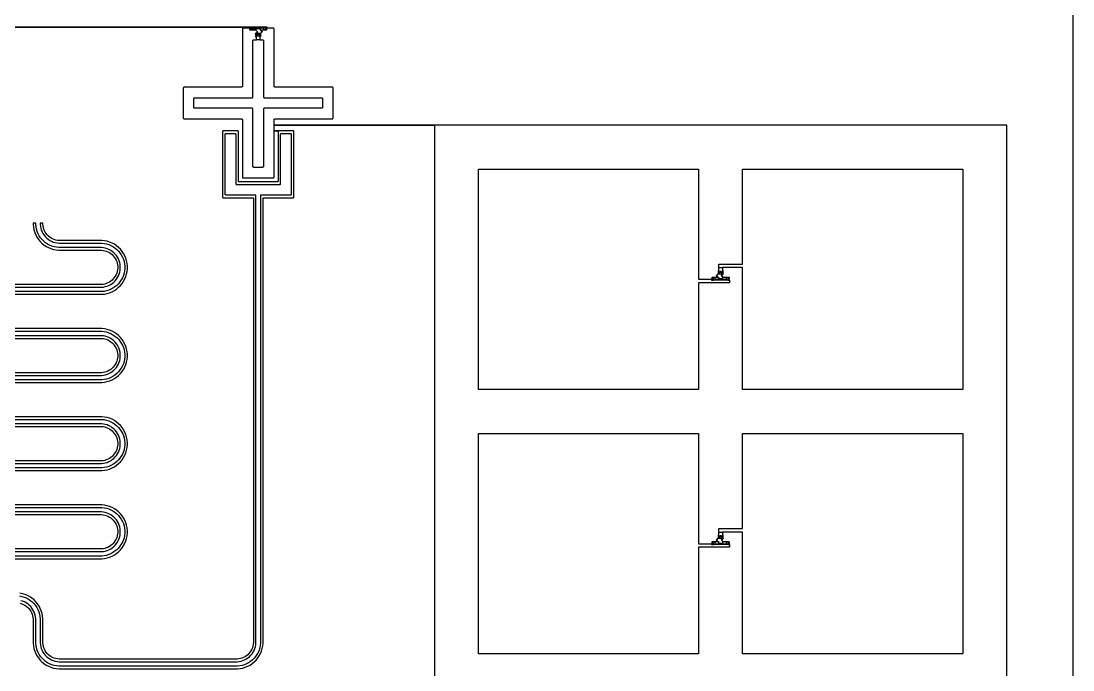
# Model space of a CAD drawing. Extents: x 200 to 9800, y 200 to 9800.
# Drawn here: x 7411 to 9800, y 5014 to 6486 of the extents above; entities that cross this region are included whole.
import ezdxf

# ---------------------------------------------------------------- set-up
doc = ezdxf.new("R2010")
doc.units = 0
doc.layers.add('L136D1', color=1, linetype='CONTINUOUS')
doc.layers.add('L1D0', color=2, linetype='CONTINUOUS')

msp = doc.modelspace()

# ---------------------------------------------------------------- linework, layer by layer
at = {"layer": 'L136D1'}
for points in [[(7945.5, 6443.5), (7945.5, 6449.8), (7944.975, 6449.8), (7944.927, 6449.805), (7944.878, 6449.814), (7944.831, 6449.829), (7944.786, 6449.847), (7944.743, 6449.871), (7944.702, 6449.898), (7944.664, 6449.929), (7944.629, 6449.964), (7944.598, 6450.002), (7944.571, 6450.043), (7944.547, 6450.086), (7944.529, 6450.131), (7944.514, 6450.178), (7944.505, 6450.227), (7944.5, 6450.275), (7944.5, 6457.5), (7943.5, 6457.5), (7943.5, 6458.5), (7944.485, 6458.5), (7947.736, 6461.75), (7944.346, 6465.139), (7944.336, 6465.129), (7944.298, 6465.098), (7944.257, 6465.071), (7944.214, 6465.047), (7944.169, 6465.029), (7944.122, 6465.014), (7944.073, 6465.005), (7944.025, 6465), (7930.975, 6465), (7930.927, 6465.005), (7930.878, 6465.014), (7930.831, 6465.029), (7930.786, 6465.047), (7930.743, 6465.071), (7930.702, 6465.098), (7930.664, 6465.129), (7930.629, 6465.164), (7930.598, 6465.202), (7930.571, 6465.243), (7930.547, 6465.286), (7930.529, 6465.331), (7930.514, 6465.378), (7930.505, 6465.427), (7930.5, 6465.475), (7930.5, 6468.5), (7944.975, 6468.5), (7944.927, 6468.495), (7944.878, 6468.486), (7944.831, 6468.471), (7944.786, 6468.453), (7944.743, 6468.429), (7944.702, 6468.402), (7944.664, 6468.371), (7944.629, 6468.336), (7944.598, 6468.298), (7944.571, 6468.257), (7944.547, 6468.214), (7944.529, 6468.169), (7944.514, 6468.122), (7944.505, 6468.073), (7944.5, 6468.025), (7944.5, 6465.475), (7944.495, 6465.427), (7944.486, 6465.378), (7944.471, 6465.331), (7944.453, 6465.286), (7944.429, 6465.243), (7944.402, 6465.202), (7944.371, 6465.164), (7944.361, 6465.154), (7947.75, 6461.764), (7948.457, 6462.471), (7948.471, 6462.457), (7947.764, 6461.75), (7948.471, 6461.043), (7948.457, 6461.029), (7947.75, 6461.736), (7944.515, 6458.5), (7955.485, 6458.5), (7958.736, 6461.75), (7955.485, 6465), (7954.975, 6465), (7954.927, 6465.005), (7954.878, 6465.014), (7954.831, 6465.029), (7954.786, 6465.047), (7954.743, 6465.071), (7954.702, 6465.098), (7954.664, 6465.129), (7954.629, 6465.164), (7954.598, 6465.202), (7954.571, 6465.243), (7954.547, 6465.286), (7954.529, 6465.331), (7954.514, 6465.378), (7954.505, 6465.427), (7954.5, 6465.475), (7954.5, 6468.025), (7954.495, 6468.073), (7954.486, 6468.122), (7954.471, 6468.169), (7954.453, 6468.214), (7954.429, 6468.257), (7954.402, 6468.298), (7954.371, 6468.336), (7954.336, 6468.371), (7954.298, 6468.402), (7954.257, 6468.429), (7954.214, 6468.453), (7954.169, 6468.471), (7954.122, 6468.486), (7954.073, 6468.495), (7954.025, 6468.5), (7930.5, 6468.5), (7930.5, 6470.025), (7930.505, 6470.073), (7930.514, 6470.122), (7930.529, 6470.169), (7930.547, 6470.214), (7930.571, 6470.257), (7930.598, 6470.298), (7930.629, 6470.336), (7930.664, 6470.371), (7930.702, 6470.402), (7930.743, 6470.429), (7930.786, 6470.453), (7930.831, 6470.471), (7930.878, 6470.486), (7930.927, 6470.495), (7930.975, 6470.5), (7933.5, 6470.5), (7933.5, 6472), (7965.5, 6472), (7965.5, 6470.5), (7968.025, 6470.5), (7968.073, 6470.495), (7968.122, 6470.486), (7968.169, 6470.471), (7968.214, 6470.453), (7968.257, 6470.429), (7968.298, 6470.402), (7968.336, 6470.371), (7968.371, 6470.336), (7968.402, 6470.298), (7968.429, 6470.257), (7968.453, 6470.214), (7968.471, 6470.169), (7968.486, 6470.122), (7968.495, 6470.073), (7968.5, 6470.025), (7968.5, 6465.475), (7968.495, 6465.427), (7968.486, 6465.378), (7968.471, 6465.331), (7968.453, 6465.286), (7968.429, 6465.243), (7968.402, 6465.202), (7968.371, 6465.164), (7968.336, 6465.129), (7968.298, 6465.098), (7968.257, 6465.071), (7968.214, 6465.047), (7968.169, 6465.029), (7968.122, 6465.014), (7968.073, 6465.005), (7968.025, 6465), (7955.515, 6465), (7958.75, 6461.764), (7959.457, 6462.471), (7959.471, 6462.457), (7958.764, 6461.75), (7959.471, 6461.043), (7959.457, 6461.029), (7958.75, 6461.736), (7955.5, 6458.485), (7955.5, 6457.5), (7954.5, 6457.5), (7954.5, 6450.275), (7954.495, 6450.227), (7954.486, 6450.178), (7954.471, 6450.131), (7954.453, 6450.086), (7954.429, 6450.043), (7954.402, 6450.002), (7954.371, 6449.964), (7954.336, 6449.929), (7954.298, 6449.898), (7954.257, 6449.871), (7954.214, 6449.847), (7954.169, 6449.829), (7954.122, 6449.814), (7954.073, 6449.805), (7954.025, 6449.8), (7953.5, 6449.8), (7953.5, 6443.5)], [(8983.5, 5898), (8983.5, 5899.5), (8980.975, 5899.5), (8980.927, 5899.505), (8980.878, 5899.514), (8980.831, 5899.529), (8980.786, 5899.547), (8980.743, 5899.571), (8980.702, 5899.598), (8980.664, 5899.629), (8980.629, 5899.664), (8980.598, 5899.702), (8980.571, 5899.743), (8980.547, 5899.786), (8980.529, 5899.831), (8980.514, 5899.878), (8980.505, 5899.927), (8980.5, 5899.975), (8980.5, 5904.525), (8980.505, 5904.573), (8980.514, 5904.622), (8980.529, 5904.669), (8980.547, 5904.714), (8980.571, 5904.757), (8980.598, 5904.798), (8980.629, 5904.836), (8980.664, 5904.871), (8980.702, 5904.902), (8980.743, 5904.929), (8980.786, 5904.953), (8980.831, 5904.971), (8980.878, 5904.986), (8980.927, 5904.995), (8980.975, 5905), (8993.485, 5905), (8990.25, 5908.236), (8989.543, 5907.529), (8989.529, 5907.543), (8990.236, 5908.25), (8989.529, 5908.957), (8989.543, 5908.971), (8990.25, 5908.264), (8993.485, 5911.5), (8993.515, 5911.5), (8990.264, 5908.25), (8993.515, 5905), (8994.025, 5905), (8994.073, 5904.995), (8994.122, 5904.986), (8994.169, 5904.971), (8994.214, 5904.953), (8994.257, 5904.929), (8994.298, 5904.902), (8994.336, 5904.871), (8994.371, 5904.836), (8994.402, 5904.798), (8994.429, 5904.757), (8994.453, 5904.714), (8994.471, 5904.669), (8994.486, 5904.622), (8994.495, 5904.573), (8994.5, 5904.525), (8994.5, 5901.975), (8994.505, 5901.927), (8994.514, 5901.878), (8994.529, 5901.831), (8994.547, 5901.786), (8994.571, 5901.743), (8994.598, 5901.702), (8994.629, 5901.664), (8994.664, 5901.629), (8994.702, 5901.598), (8994.743, 5901.571), (8994.786, 5901.547), (8994.831, 5901.529), (8994.878, 5901.514), (8994.927, 5901.505), (8994.975, 5901.5), (9004.025, 5901.5), (9004.073, 5901.505), (9004.122, 5901.514), (9004.169, 5901.529), (9004.214, 5901.547), (9004.257, 5901.571), (9004.298, 5901.598), (9004.336, 5901.629), (9004.371, 5901.664), (9004.402, 5901.702), (9004.429, 5901.743), (9004.453, 5901.786), (9004.471, 5901.831), (9004.486, 5901.878), (9004.495, 5901.927), (9004.5, 5901.975), (9004.5, 5904.525), (9004.505, 5904.573), (9004.514, 5904.622), (9004.529, 5904.669), (9004.547, 5904.714), (9004.571, 5904.757), (9004.598, 5904.798), (9004.629, 5904.836), (9004.639, 5904.846), (9001.25, 5908.236), (9000.543, 5907.529), (9000.529, 5907.543), (9001.236, 5908.25), (9000.529, 5908.957), (9000.543, 5908.971), (9001.25, 5908.264), (9004.485, 5911.5), (8993.485, 5911.5), (8993.5, 5911.515), (8993.5, 5912.5), (8994.5, 5912.5), (8994.5, 5919.725), (8994.505, 5919.773), (8994.514, 5919.822), (8994.529, 5919.869), (8994.547, 5919.914), (8994.571, 5919.957), (8994.598, 5919.998), (8994.629, 5920.036), (8994.664, 5920.071), (8994.702, 5920.102), (8994.743, 5920.129), (8994.786, 5920.153), (8994.831, 5920.171), (8994.878, 5920.186), (8994.927, 5920.195), (8994.975, 5920.2), (8995.5, 5920.2), (8995.5, 5926.5), (9003.5, 5926.5), (9003.5, 5920.2), (9004.025, 5920.2), (9004.073, 5920.195), (9004.122, 5920.186), (9004.169, 5920.171), (9004.214, 5920.153), (9004.257, 5920.129), (9004.298, 5920.102), (9004.336, 5920.071), (9004.371, 5920.036), (9004.402, 5919.998), (9004.429, 5919.957), (9004.453, 5919.914), (9004.471, 5919.869), (9004.486, 5919.822), (9004.495, 5919.773), (9004.5, 5919.725), (9004.5, 5912.5), (9005.5, 5912.5), (9005.5, 5911.5), (9004.515, 5911.5), (9001.264, 5908.25), (9004.654, 5904.861), (9004.664, 5904.871), (9004.702, 5904.902), (9004.743, 5904.929), (9004.786, 5904.953), (9004.831, 5904.971), (9004.878, 5904.986), (9004.927, 5904.995), (9004.975, 5905), (9018.025, 5905), (9018.073, 5904.995), (9018.122, 5904.986), (9018.169, 5904.971), (9018.214, 5904.953), (9018.257, 5904.929), (9018.298, 5904.902), (9018.336, 5904.871), (9018.371, 5904.836), (9018.402, 5904.798), (9018.429, 5904.757), (9018.453, 5904.714), (9018.471, 5904.669), (9018.486, 5904.622), (9018.495, 5904.573), (9018.5, 5904.525), (9018.5, 5899.975), (9018.495, 5899.927), (9018.486, 5899.878), (9018.471, 5899.831), (9018.453, 5899.786), (9018.429, 5899.743), (9018.402, 5899.702), (9018.371, 5899.664), (9018.336, 5899.629), (9018.298, 5899.598), (9018.257, 5899.571), (9018.214, 5899.547), (9018.169, 5899.529), (9018.122, 5899.514), (9018.073, 5899.505), (9018.025, 5899.5), (9015.5, 5899.5), (9015.5, 5898)], [(8983.5, 5298), (8983.5, 5299.5), (8980.975, 5299.5), (8980.927, 5299.505), (8980.878, 5299.514), (8980.831, 5299.529), (8980.786, 5299.547), (8980.743, 5299.571), (8980.702, 5299.598), (8980.664, 5299.629), (8980.629, 5299.664), (8980.598, 5299.702), (8980.571, 5299.743), (8980.547, 5299.786), (8980.529, 5299.831), (8980.514, 5299.878), (8980.505, 5299.927), (8980.5, 5299.975), (8980.5, 5304.525), (8980.505, 5304.573), (8980.514, 5304.622), (8980.529, 5304.669), (8980.547, 5304.714), (8980.571, 5304.757), (8980.598, 5304.798), (8980.629, 5304.836), (8980.664, 5304.871), (8980.702, 5304.902), (8980.743, 5304.929), (8980.786, 5304.953), (8980.831, 5304.971), (8980.878, 5304.986), (8980.927, 5304.995), (8980.975, 5305), (8993.485, 5305), (8990.25, 5308.236), (8989.543, 5307.529), (8989.529, 5307.543), (8990.236, 5308.25), (8989.529, 5308.957), (8989.543, 5308.971), (8990.25, 5308.264), (8993.485, 5311.5), (8993.515, 5311.5), (8990.264, 5308.25), (8993.515, 5305), (8994.025, 5305), (8994.073, 5304.995), (8994.122, 5304.986), (8994.169, 5304.971), (8994.214, 5304.953), (8994.257, 5304.929), (8994.298, 5304.902), (8994.336, 5304.871), (8994.371, 5304.836), (8994.402, 5304.798), (8994.429, 5304.757), (8994.453, 5304.714), (8994.471, 5304.669), (8994.486, 5304.622), (8994.495, 5304.573), (8994.5, 5304.525), (8994.5, 5301.975), (8994.505, 5301.927), (8994.514, 5301.878), (8994.529, 5301.831), (8994.547, 5301.786), (8994.571, 5301.743), (8994.598, 5301.702), (8994.629, 5301.664), (8994.664, 5301.629), (8994.702, 5301.598), (8994.743, 5301.571), (8994.786, 5301.547), (8994.831, 5301.529), (8994.878, 5301.514), (8994.927, 5301.505), (8994.975, 5301.5), (9004.025, 5301.5), (9004.073, 5301.505), (9004.122, 5301.514), (9004.169, 5301.529), (9004.214, 5301.547), (9004.257, 5301.571), (9004.298, 5301.598), (9004.336, 5301.629), (9004.371, 5301.664), (9004.402, 5301.702), (9004.429, 5301.743), (9004.453, 5301.786), (9004.471, 5301.831), (9004.486, 5301.878), (9004.495, 5301.927), (9004.5, 5301.975), (9004.5, 5304.525), (9004.505, 5304.573), (9004.514, 5304.622), (9004.529, 5304.669), (9004.547, 5304.714), (9004.571, 5304.757), (9004.598, 5304.798), (9004.629, 5304.836), (9004.639, 5304.846), (9001.25, 5308.236), (9000.543, 5307.529), (9000.529, 5307.543), (9001.236, 5308.25), (9000.529, 5308.957), (9000.543, 5308.971), (9001.25, 5308.264), (9004.485, 5311.5), (8993.485, 5311.5), (8993.5, 5311.515), (8993.5, 5312.5), (8994.5, 5312.5), (8994.5, 5319.725), (8994.505, 5319.773), (8994.514, 5319.822), (8994.529, 5319.869), (8994.547, 5319.914), (8994.571, 5319.957), (8994.598, 5319.998), (8994.629, 5320.036), (8994.664, 5320.071), (8994.702, 5320.102), (8994.743, 5320.129), (8994.786, 5320.153), (8994.831, 5320.171), (8994.878, 5320.186), (8994.927, 5320.195), (8994.975, 5320.2), (8995.5, 5320.2), (8995.5, 5326.5), (9003.5, 5326.5), (9003.5, 5320.2), (9004.025, 5320.2), (9004.073, 5320.195), (9004.122, 5320.186), (9004.169, 5320.171), (9004.214, 5320.153), (9004.257, 5320.129), (9004.298, 5320.102), (9004.336, 5320.071), (9004.371, 5320.036), (9004.402, 5319.998), (9004.429, 5319.957), (9004.453, 5319.914), (9004.471, 5319.869), (9004.486, 5319.822), (9004.495, 5319.773), (9004.5, 5319.725), (9004.5, 5312.5), (9005.5, 5312.5), (9005.5, 5311.5), (9004.515, 5311.5), (9001.264, 5308.25), (9004.654, 5304.861), (9004.664, 5304.871), (9004.702, 5304.902), (9004.743, 5304.929), (9004.786, 5304.953), (9004.831, 5304.971), (9004.878, 5304.986), (9004.927, 5304.995), (9004.975, 5305), (9018.025, 5305), (9018.073, 5304.995), (9018.122, 5304.986), (9018.169, 5304.971), (9018.214, 5304.953), (9018.257, 5304.929), (9018.298, 5304.902), (9018.336, 5304.871), (9018.371, 5304.836), (9018.402, 5304.798), (9018.429, 5304.757), (9018.453, 5304.714), (9018.471, 5304.669), (9018.486, 5304.622), (9018.495, 5304.573), (9018.5, 5304.525), (9018.5, 5299.975), (9018.495, 5299.927), (9018.486, 5299.878), (9018.471, 5299.831), (9018.453, 5299.786), (9018.429, 5299.743), (9018.402, 5299.702), (9018.371, 5299.664), (9018.336, 5299.629), (9018.298, 5299.598), (9018.257, 5299.571), (9018.214, 5299.547), (9018.169, 5299.529), (9018.122, 5299.514), (9018.073, 5299.505), (9018.025, 5299.5), (9015.5, 5299.5), (9015.5, 5298)]]:
    msp.add_lwpolyline(points, close=True, dxfattribs=at)
at = {"layer": 'L1D0'}
for points in [[(9799.5, 6790), (9799.5, 3210)], [(9649.5, 3750), (9649.5, 6250), (7985.5, 6250), (7985.5, 6262.098), (7985.519, 6262.294), (7985.558, 6262.487), (7985.615, 6262.675), (7985.69, 6262.856), (7985.782, 6263.029), (7985.892, 6263.193), (7986.016, 6263.345), (7986.155, 6263.484), (7986.307, 6263.608), (7986.471, 6263.718), (7986.644, 6263.81), (7986.825, 6263.885), (7987.013, 6263.942), (7987.206, 6263.981), (7987.402, 6264), (8117.598, 6264), (8117.794, 6264.019), (8117.987, 6264.058), (8118.175, 6264.115), (8118.356, 6264.19), (8118.529, 6264.282), (8118.693, 6264.392), (8118.845, 6264.516), (8118.984, 6264.655), (8119.108, 6264.807), (8119.218, 6264.971), (8119.31, 6265.144), (8119.385, 6265.325), (8119.442, 6265.513), (8119.481, 6265.706), (8119.5, 6265.902), (8119.5, 6334.098), (8119.481, 6334.294), (8119.442, 6334.487), (8119.385, 6334.675), (8119.31, 6334.856), (8119.218, 6335.029), (8119.108, 6335.193), (8118.984, 6335.345), (8118.845, 6335.484), (8118.693, 6335.608), (8118.529, 6335.718), (8118.356, 6335.81), (8118.175, 6335.885), (8117.987, 6335.942), (8117.794, 6335.981), (8117.598, 6336), (7987.402, 6336), (7987.206, 6336.019), (7987.013, 6336.058), (7986.825, 6336.115), (7986.644, 6336.19), (7986.471, 6336.282), (7986.307, 6336.392), (7986.155, 6336.516), (7986.016, 6336.655), (7985.892, 6336.807), (7985.782, 6336.971), (7985.69, 6337.144), (7985.615, 6337.325), (7985.558, 6337.513), (7985.519, 6337.706), (7985.5, 6337.902), (7985.5, 6468.098), (7985.481, 6468.294), (7985.442, 6468.487), (7985.385, 6468.675), (7985.31, 6468.856), (7985.218, 6469.029), (7985.108, 6469.193), (7984.984, 6469.345), (7984.845, 6469.484), (7984.693, 6469.608), (7984.529, 6469.718), (7984.356, 6469.81), (7984.175, 6469.885), (7983.987, 6469.942), (7983.794, 6469.981), (7983.598, 6470), (7970, 6470), (7970, 6472), (2010.5, 6472)], [(5970, 6472), (7965.5, 6472), (7965.5, 6469), (7967.5, 6469), (7967.5, 6466), (7962.5, 6466), (7962.5, 6470), (7936.5, 6470), (7936.5, 6466), (7931.5, 6466), (7931.5, 6469), (7933.5, 6469), (7933.5, 6472), (7929, 6472), (7929, 6470), (7915.402, 6470), (7915.206, 6469.981), (7915.013, 6469.942), (7914.825, 6469.885), (7914.644, 6469.81), (7914.471, 6469.718), (7914.307, 6469.608), (7914.155, 6469.484), (7914.016, 6469.345), (7913.892, 6469.193), (7913.782, 6469.029), (7913.69, 6468.856), (7913.615, 6468.675), (7913.558, 6468.487), (7913.519, 6468.294), (7913.5, 6468.098), (7913.5, 6337.902), (7913.481, 6337.706), (7913.442, 6337.513), (7913.385, 6337.325), (7913.31, 6337.144), (7913.218, 6336.971), (7913.108, 6336.807), (7912.984, 6336.655), (7912.845, 6336.516), (7912.693, 6336.392), (7912.529, 6336.282), (7912.356, 6336.19), (7912.175, 6336.115), (7911.987, 6336.058), (7911.794, 6336.019), (7911.598, 6336), (7781.402, 6336), (7781.206, 6335.981), (7781.013, 6335.942), (7780.825, 6335.885), (7780.644, 6335.81), (7780.471, 6335.718), (7780.307, 6335.608), (7780.155, 6335.484), (7780.016, 6335.345), (7779.892, 6335.193), (7779.782, 6335.029), (7779.69, 6334.856), (7779.615, 6334.675), (7779.558, 6334.487), (7779.519, 6334.294), (7779.5, 6334.098), (7779.5, 6265.902), (7779.519, 6265.706), (7779.558, 6265.513), (7779.615, 6265.325), (7779.69, 6265.144), (7779.782, 6264.971), (7779.892, 6264.807), (7780.016, 6264.655), (7780.155, 6264.516), (7780.307, 6264.392), (7780.471, 6264.282), (7780.644, 6264.19), (7780.825, 6264.115), (7781.013, 6264.058), (7781.206, 6264.019), (7781.402, 6264), (7911.598, 6264), (7911.794, 6263.981), (7911.987, 6263.942), (7912.175, 6263.885), (7912.356, 6263.81), (7912.529, 6263.718), (7912.693, 6263.608), (7912.845, 6263.484), (7912.984, 6263.345), (7913.108, 6263.193), (7913.218, 6263.029), (7913.31, 6262.856), (7913.385, 6262.675), (7913.442, 6262.487), (7913.481, 6262.294), (7913.5, 6262.098), (7913.5, 6131.902), (7913.519, 6131.706), (7913.558, 6131.513), (7913.615, 6131.325), (7913.69, 6131.144), (7913.782, 6130.971), (7913.892, 6130.807), (7914.016, 6130.655), (7914.155, 6130.516), (7914.307, 6130.392), (7914.471, 6130.282), (7914.644, 6130.19), (7914.825, 6130.115), (7915.013, 6130.058), (7915.206, 6130.019), (7915.402, 6130), (7983.598, 6130), (7983.794, 6130.019), (7983.987, 6130.058), (7984.175, 6130.115), (7984.356, 6130.19), (7984.529, 6130.282), (7984.693, 6130.392), (7984.845, 6130.516), (7984.984, 6130.655), (7985.108, 6130.807), (7985.218, 6130.971), (7985.31, 6131.144), (7985.385, 6131.325), (7985.442, 6131.513), (7985.481, 6131.706), (7985.5, 6131.902), (7985.5, 6237), (7996.402, 6237), (7996.206, 6236.981), (7996.013, 6236.942), (7995.825, 6236.885), (7995.644, 6236.81), (7995.471, 6236.718), (7995.307, 6236.608), (7995.155, 6236.484), (7995.016, 6236.345), (7994.892, 6236.193), (7994.782, 6236.029), (7994.69, 6235.856), (7994.615, 6235.675), (7994.558, 6235.487), (7994.519, 6235.294), (7994.5, 6235.098), (7994.5, 6122.902), (7994.481, 6122.706), (7994.442, 6122.513), (7994.385, 6122.325), (7994.31, 6122.144), (7994.218, 6121.971), (7994.108, 6121.807), (7993.984, 6121.655), (7993.845, 6121.516), (7993.693, 6121.392), (7993.529, 6121.282), (7993.356, 6121.19), (7993.175, 6121.115), (7992.987, 6121.058), (7992.794, 6121.019), (7992.598, 6121), (7906.402, 6121), (7906.206, 6121.019), (7906.013, 6121.058), (7905.825, 6121.115), (7905.644, 6121.19), (7905.471, 6121.282), (7905.307, 6121.392), (7905.155, 6121.516), (7905.016, 6121.655), (7904.892, 6121.807), (7904.782, 6121.971), (7904.69, 6122.144), (7904.615, 6122.325), (7904.558, 6122.513), (7904.519, 6122.706), (7904.5, 6122.902), (7904.5, 6235.098), (7904.481, 6235.294), (7904.442, 6235.487), (7904.385, 6235.675), (7904.31, 6235.856), (7904.218, 6236.029), (7904.108, 6236.193), (7903.984, 6236.345), (7903.845, 6236.484), (7903.693, 6236.608), (7903.529, 6236.718), (7903.356, 6236.81), (7903.175, 6236.885), (7902.987, 6236.942), (7902.794, 6236.981), (7902.598, 6237), (7870.402, 6237), (7870.206, 6236.981), (7870.013, 6236.942), (7869.825, 6236.885), (7869.644, 6236.81), (7869.471, 6236.718), (7869.307, 6236.608), (7869.155, 6236.484), (7869.016, 6236.345), (7868.892, 6236.193), (7868.782, 6236.029), (7868.69, 6235.856), (7868.615, 6235.675), (7868.558, 6235.487), (7868.519, 6235.294), (7868.5, 6235.098), (7868.5, 6086.902), (7868.519, 6086.706), (7868.558, 6086.513), (7868.615, 6086.325), (7868.69, 6086.144), (7868.782, 6085.971), (7868.892, 6085.807), (7869.016, 6085.655), (7869.155, 6085.516), (7869.307, 6085.392), (7869.471, 6085.282), (7869.644, 6085.19), (7869.825, 6085.115), (7870.013, 6085.058), (7870.206, 6085.019), (7870.402, 6085), (7938.5, 6085), (7938.5, 5075.084), (7938.124, 5071.271), (7937.377, 5067.512), (7936.265, 5063.845), (7934.798, 5060.305), (7932.992, 5056.926), (7930.863, 5053.74), (7928.432, 5050.778), (7925.722, 5048.068), (7922.76, 5045.637), (7919.574, 5043.508), (7916.195, 5041.702), (7912.655, 5040.235), (7908.988, 5039.123), (7905.229, 5038.376), (7901.416, 5038), (7497.584, 5038), (7493.771, 5038.376), (7490.012, 5039.123), (7486.345, 5040.235), (7482.805, 5041.702), (7479.426, 5043.508), (7476.24, 5045.637), (7473.278, 5048.068), (7470.568, 5050.778), (7468.137, 5053.74), (7466.008, 5056.926), (7464.202, 5060.305), (7462.735, 5063.845), (7461.623, 5067.512), (7460.876, 5071.271), (7460.5, 5075.084), (7460.5, 5129.997), (7459.913, 5135.961), (7458.743, 5141.84), (7457.003, 5147.575), (7454.71, 5153.112), (7451.885, 5158.398), (7448.555, 5163.381), (7444.753, 5168.015), (7440.515, 5172.253), (7435.881, 5176.055), (7430.898, 5179.385), (7425.612, 5182.21), (7420.075, 5184.503), (7414.34, 5186.243), (7408.461, 5187.413)], [(7408.988, 5164.877), (7412.655, 5163.765), (7416.195, 5162.298), (7419.574, 5160.492), (7422.76, 5158.363), (7425.722, 5155.932), (7428.432, 5153.222), (7430.863, 5150.26), (7432.992, 5147.074), (7434.798, 5143.695), (7436.265, 5140.155), (7437.377, 5136.488), (7438.124, 5132.729), (7438.5, 5128.916), (7438.5, 5074.003), (7439.087, 5068.039), (7440.257, 5062.16), (7441.997, 5056.425), (7444.29, 5050.888), (7447.115, 5045.602), (7450.445, 5040.619), (7454.247, 5035.985), (7458.485, 5031.747), (7463.119, 5027.945), (7468.102, 5024.615), (7473.388, 5021.79), (7478.925, 5019.497), (7484.66, 5017.757), (7490.539, 5016.587), (7496.503, 5016), (7902.497, 5016), (7908.461, 5016.587), (7914.34, 5017.757), (7920.075, 5019.497), (7925.612, 5021.79), (7930.898, 5024.615), (7935.881, 5027.945), (7940.515, 5031.747), (7944.753, 5035.985), (7948.555, 5040.619), (7951.885, 5045.602), (7954.71, 5050.888), (7957.003, 5056.425), (7958.743, 5062.16), (7959.913, 5068.039), (7960.5, 5074.003), (7960.5, 6085), (8028.598, 6085), (8028.794, 6085.019), (8028.987, 6085.058), (8029.175, 6085.115), (8029.356, 6085.19), (8029.529, 6085.282), (8029.693, 6085.392), (8029.845, 6085.516), (8029.984, 6085.655), (8030.108, 6085.807), (8030.218, 6085.971), (8030.31, 6086.144), (8030.385, 6086.325), (8030.442, 6086.513), (8030.481, 6086.706), (8030.5, 6086.902), (8030.5, 6235.098), (8030.481, 6235.294), (8030.442, 6235.487), (8030.385, 6235.675), (8030.31, 6235.856), (8030.218, 6236.029), (8030.108, 6236.193), (8029.984, 6236.345), (8029.845, 6236.484), (8029.693, 6236.608), (8029.529, 6236.718), (8029.356, 6236.81), (8029.175, 6236.885), (8028.987, 6236.942), (8028.794, 6236.981), (8028.598, 6237), (7985.5, 6237), (7985.5, 6250), (8349.5, 6250), (8349.5, 3750)], [(7407.58, 5181.47), (7412.88, 5180.416), (7418.051, 5178.847), (7423.044, 5176.779), (7427.81, 5174.232), (7432.303, 5171.23), (7436.48, 5167.801), (7440.301, 5163.98), (7443.73, 5159.803), (7446.732, 5155.31), (7449.279, 5150.544), (7451.347, 5145.551), (7452.916, 5140.38), (7453.97, 5135.08), (7454.5, 5129.702), (7454.5, 5074.789), (7454.933, 5070.389), (7455.796, 5066.053), (7457.079, 5061.822), (7458.771, 5057.737), (7460.856, 5053.837), (7463.312, 5050.161), (7466.117, 5046.743), (7469.243, 5043.617), (7472.661, 5040.812), (7476.337, 5038.356), (7480.237, 5036.271), (7484.322, 5034.579), (7488.553, 5033.296), (7492.889, 5032.433), (7497.289, 5032), (7901.711, 5032), (7906.111, 5032.433), (7910.447, 5033.296), (7914.678, 5034.579), (7918.763, 5036.271), (7922.663, 5038.356), (7926.339, 5040.812), (7929.757, 5043.617), (7932.883, 5046.743), (7935.688, 5050.161), (7938.144, 5053.837), (7940.229, 5057.737), (7941.921, 5061.822), (7943.204, 5066.053), (7944.067, 5070.389), (7944.5, 5074.789), (7944.5, 6091), (7876.402, 6091), (7876.206, 6091.019), (7876.013, 6091.058), (7875.825, 6091.115), (7875.644, 6091.19), (7875.471, 6091.282), (7875.307, 6091.392), (7875.155, 6091.516), (7875.016, 6091.655), (7874.892, 6091.807), (7874.782, 6091.971), (7874.69, 6092.144), (7874.615, 6092.325), (7874.558, 6092.513), (7874.519, 6092.706), (7874.5, 6092.902), (7874.5, 6229.098), (7874.519, 6229.294), (7874.558, 6229.487), (7874.615, 6229.675), (7874.69, 6229.856), (7874.782, 6230.029), (7874.892, 6230.193), (7875.016, 6230.345), (7875.155, 6230.484), (7875.307, 6230.608), (7875.471, 6230.718), (7875.644, 6230.81), (7875.825, 6230.885), (7876.013, 6230.942), (7876.206, 6230.981), (7876.402, 6231), (7896.598, 6231), (7896.794, 6230.981), (7896.987, 6230.942), (7897.175, 6230.885), (7897.356, 6230.81), (7897.529, 6230.718), (7897.693, 6230.608), (7897.845, 6230.484), (7897.984, 6230.345), (7898.108, 6230.193), (7898.218, 6230.029), (7898.31, 6229.856), (7898.385, 6229.675), (7898.442, 6229.487), (7898.481, 6229.294), (7898.5, 6229.098), (7898.5, 6116.902), (7898.519, 6116.706), (7898.558, 6116.513), (7898.615, 6116.325), (7898.69, 6116.144), (7898.782, 6115.971), (7898.892, 6115.807), (7899.016, 6115.655), (7899.155, 6115.516), (7899.307, 6115.392), (7899.471, 6115.282), (7899.644, 6115.19), (7899.825, 6115.115), (7900.013, 6115.058), (7900.206, 6115.019), (7900.402, 6115), (7998.598, 6115), (7998.794, 6115.019), (7998.987, 6115.058), (7999.175, 6115.115), (7999.356, 6115.19), (7999.529, 6115.282), (7999.693, 6115.392), (7999.845, 6115.516), (7999.984, 6115.655), (8000.108, 6115.807), (8000.218, 6115.971), (8000.31, 6116.144), (8000.385, 6116.325), (8000.442, 6116.513), (8000.481, 6116.706), (8000.5, 6116.902), (8000.5, 6229.098), (8000.519, 6229.294), (8000.558, 6229.487), (8000.615, 6229.675), (8000.69, 6229.856), (8000.782, 6230.029), (8000.892, 6230.193), (8001.016, 6230.345), (8001.155, 6230.484), (8001.307, 6230.608), (8001.471, 6230.718), (8001.644, 6230.81), (8001.825, 6230.885), (8002.013, 6230.942), (8002.206, 6230.981), (8002.402, 6231), (8022.598, 6231), (8022.794, 6230.981), (8022.987, 6230.942), (8023.175, 6230.885), (8023.356, 6230.81), (8023.529, 6230.718), (8023.693, 6230.608), (8023.845, 6230.484), (8023.984, 6230.345), (8024.108, 6230.193), (8024.218, 6230.029), (8024.31, 6229.856), (8024.385, 6229.675), (8024.442, 6229.487), (8024.481, 6229.294), (8024.5, 6229.098), (8024.5, 6092.902), (8024.481, 6092.706), (8024.442, 6092.513), (8024.385, 6092.325), (8024.31, 6092.144), (8024.218, 6091.971), (8024.108, 6091.807), (8023.984, 6091.655), (8023.845, 6091.516), (8023.693, 6091.392), (8023.529, 6091.282), (8023.356, 6091.19), (8023.175, 6091.115), (8022.987, 6091.058), (8022.794, 6091.019), (8022.598, 6091), (7954.5, 6091), (7954.5, 5074.298), (7953.97, 5068.92), (7952.916, 5063.62), (7951.347, 5058.449), (7949.279, 5053.456), (7946.732, 5048.69), (7943.73, 5044.197), (7940.301, 5040.02), (7936.48, 5036.199), (7932.303, 5032.77), (7927.81, 5029.768), (7923.044, 5027.221), (7918.051, 5025.153), (7912.88, 5023.584), (7907.58, 5022.53), (7902.202, 5022), (7496.798, 5022), (7491.42, 5022.53), (7486.12, 5023.584), (7480.949, 5025.153), (7475.956, 5027.221), (7471.19, 5029.768), (7466.697, 5032.77), (7462.52, 5036.199), (7458.699, 5040.02), (7455.27, 5044.197), (7452.268, 5048.69), (7449.721, 5053.456), (7447.653, 5058.449), (7446.084, 5063.62), (7445.03, 5068.92), (7444.5, 5074.298), (7444.5, 5129.211), (7444.067, 5133.611), (7443.204, 5137.947), (7441.921, 5142.178), (7440.229, 5146.263), (7438.144, 5150.163), (7435.688, 5153.839), (7432.883, 5157.257), (7429.757, 5160.383), (7426.339, 5163.188), (7422.663, 5165.644), (7418.763, 5167.729), (7414.678, 5169.421), (7410.447, 5170.704)], [(7304.856, 5882), (7593.653, 5882), (7598.053, 5882.433), (7602.389, 5883.296), (7606.62, 5884.579), (7610.705, 5886.271), (7614.605, 5888.356), (7618.281, 5890.812), (7621.699, 5893.617), (7624.825, 5896.743), (7627.63, 5900.161), (7630.086, 5903.837), (7632.171, 5907.737), (7633.863, 5911.822), (7635.146, 5916.053), (7636.009, 5920.389), (7636.442, 5924.789), (7636.442, 5929.211), (7636.009, 5933.611), (7635.146, 5937.947), (7633.863, 5942.178), (7632.171, 5946.263), (7630.086, 5950.163), (7627.63, 5953.839), (7624.825, 5957.257), (7621.699, 5960.383), (7618.281, 5963.188), (7614.605, 5965.644), (7610.705, 5967.729), (7606.62, 5969.421), (7602.389, 5970.704), (7598.053, 5971.567), (7593.653, 5972), (7496.798, 5972), (7491.42, 5972.53), (7486.12, 5973.584), (7480.949, 5975.153), (7475.956, 5977.221), (7471.19, 5979.768), (7466.697, 5982.77), (7462.52, 5986.199), (7458.699, 5990.02), (7455.27, 5994.197), (7452.268, 5998.69), (7449.721, 6003.456), (7447.653, 6008.449), (7446.084, 6013.62), (7445.03, 6018.92), (7444.5, 6024.298), (7444.5, 6027), (7438.5, 6027), (7438.5, 6024.003), (7439.087, 6018.039), (7440.257, 6012.16), (7441.997, 6006.425), (7444.29, 6000.888), (7447.115, 5995.602), (7450.445, 5990.619), (7454.247, 5985.985), (7458.485, 5981.747), (7463.119, 5977.945), (7468.102, 5974.615), (7473.388, 5971.79), (7478.925, 5969.497), (7484.66, 5967.757), (7490.539, 5966.587), (7496.503, 5966), (7593.358, 5966), (7597.171, 5965.624), (7600.93, 5964.877), (7604.597, 5963.765), (7608.137, 5962.298), (7611.516, 5960.492), (7614.702, 5958.363), (7617.664, 5955.932), (7620.374, 5953.222), (7622.805, 5950.26), (7624.934, 5947.074), (7626.74, 5943.695), (7628.207, 5940.155), (7629.319, 5936.488), (7630.066, 5932.729), (7630.442, 5928.916), (7630.442, 5925.084), (7630.066, 5921.271), (7629.319, 5917.512), (7628.207, 5913.845), (7626.74, 5910.305), (7624.934, 5906.926), (7622.805, 5903.74), (7620.374, 5900.778), (7617.664, 5898.068), (7614.702, 5895.637), (7611.516, 5893.508), (7608.137, 5891.702), (7604.597, 5890.235), (7600.93, 5889.123), (7597.171, 5888.376), (7593.358, 5888), (7304.561, 5888)], [(7305.642, 5866), (7594.439, 5866), (7600.403, 5866.587), (7606.282, 5867.757), (7612.017, 5869.497), (7617.554, 5871.79), (7622.84, 5874.615), (7627.823, 5877.945), (7632.457, 5881.747), (7636.695, 5885.985), (7640.497, 5890.619), (7643.827, 5895.602), (7646.652, 5900.888), (7648.945, 5906.425), (7650.685, 5912.16), (7651.855, 5918.039), (7652.442, 5924.003), (7652.442, 5929.997), (7651.855, 5935.961), (7650.685, 5941.84), (7648.945, 5947.575), (7646.652, 5953.112), (7643.827, 5958.398), (7640.497, 5963.381), (7636.695, 5968.015), (7632.457, 5972.253), (7627.823, 5976.055), (7622.84, 5979.385), (7617.554, 5982.21), (7612.017, 5984.503), (7606.282, 5986.243), (7600.403, 5987.413), (7594.439, 5988), (7497.584, 5988), (7493.771, 5988.376), (7490.012, 5989.123), (7486.345, 5990.235), (7482.805, 5991.702), (7479.426, 5993.508), (7476.24, 5995.637), (7473.278, 5998.068), (7470.568, 6000.778), (7468.137, 6003.74), (7466.008, 6006.926), (7464.202, 6010.305), (7462.735, 6013.845), (7461.623, 6017.512), (7460.876, 6021.271), (7460.5, 6025.084), (7460.5, 6027), (7454.5, 6027), (7454.5, 6024.789), (7454.933, 6020.389), (7455.796, 6016.053), (7457.079, 6011.822), (7458.771, 6007.737), (7460.856, 6003.837), (7463.312, 6000.161), (7466.117, 5996.743), (7469.243, 5993.617), (7472.661, 5990.812), (7476.337, 5988.356), (7480.237, 5986.271), (7484.322, 5984.579), (7488.553, 5983.296), (7492.889, 5982.433), (7497.289, 5982), (7594.144, 5982), (7599.522, 5981.47), (7604.822, 5980.416), (7609.993, 5978.847), (7614.986, 5976.779), (7619.752, 5974.232), (7624.245, 5971.23), (7628.422, 5967.801), (7632.243, 5963.98), (7635.672, 5959.803), (7638.674, 5955.31), (7641.221, 5950.544), (7643.289, 5945.551), (7644.858, 5940.38), (7645.912, 5935.08), (7646.442, 5929.702), (7646.442, 5924.298), (7645.912, 5918.92), (7644.858, 5913.62), (7643.289, 5908.449), (7641.221, 5903.456), (7638.674, 5898.69), (7635.672, 5894.197), (7632.243, 5890.02), (7628.422, 5886.199), (7624.245, 5882.77), (7619.752, 5879.768), (7614.986, 5877.221), (7609.993, 5875.153), (7604.822, 5873.584), (7599.522, 5872.53), (7594.144, 5872), (7305.347, 5872)], [(7305.347, 5782), (7594.144, 5782), (7599.522, 5781.47), (7604.822, 5780.416), (7609.993, 5778.847), (7614.986, 5776.779), (7619.752, 5774.232), (7624.245, 5771.23), (7628.422, 5767.801), (7632.243, 5763.98), (7635.672, 5759.803), (7638.674, 5755.31), (7641.221, 5750.544), (7643.289, 5745.551), (7644.858, 5740.38), (7645.912, 5735.08), (7646.442, 5729.702), (7646.442, 5724.298), (7645.912, 5718.92), (7644.858, 5713.62), (7643.289, 5708.449), (7641.221, 5703.456), (7638.674, 5698.69), (7635.672, 5694.197), (7632.243, 5690.02), (7628.422, 5686.199), (7624.245, 5682.77), (7619.752, 5679.768), (7614.986, 5677.221), (7609.993, 5675.153), (7604.822, 5673.584), (7599.522, 5672.53), (7594.144, 5672), (7305.347, 5672)], [(7305.642, 5666), (7594.439, 5666), (7600.403, 5666.587), (7606.282, 5667.757), (7612.017, 5669.497), (7617.554, 5671.79), (7622.84, 5674.615), (7627.823, 5677.945), (7632.457, 5681.747), (7636.695, 5685.985), (7640.497, 5690.619), (7643.827, 5695.602), (7646.652, 5700.888), (7648.945, 5706.425), (7650.685, 5712.16), (7651.855, 5718.039), (7652.442, 5724.003), (7652.442, 5729.997), (7651.855, 5735.961), (7650.685, 5741.84), (7648.945, 5747.575), (7646.652, 5753.112), (7643.827, 5758.398), (7640.497, 5763.381), (7636.695, 5768.015), (7632.457, 5772.253), (7627.823, 5776.055), (7622.84, 5779.385), (7617.554, 5782.21), (7612.017, 5784.503), (7606.282, 5786.243), (7600.403, 5787.413), (7594.439, 5788), (7305.642, 5788)], [(7304.561, 5766), (7593.358, 5766), (7597.171, 5765.624), (7600.93, 5764.877), (7604.597, 5763.765), (7608.137, 5762.298), (7611.516, 5760.492), (7614.702, 5758.363), (7617.664, 5755.932), (7620.374, 5753.222), (7622.805, 5750.26), (7624.934, 5747.074), (7626.74, 5743.695), (7628.207, 5740.155), (7629.319, 5736.488), (7630.066, 5732.729), (7630.442, 5728.916), (7630.442, 5725.084), (7630.066, 5721.271), (7629.319, 5717.512), (7628.207, 5713.845), (7626.74, 5710.305), (7624.934, 5706.926), (7622.805, 5703.74), (7620.374, 5700.778), (7617.664, 5698.068), (7614.702, 5695.637), (7611.516, 5693.508), (7608.137, 5691.702), (7604.597, 5690.235), (7600.93, 5689.123), (7597.171, 5688.376), (7593.358, 5688), (7304.561, 5688)], [(7304.856, 5682), (7593.653, 5682), (7598.053, 5682.433), (7602.389, 5683.296), (7606.62, 5684.579), (7610.705, 5686.271), (7614.605, 5688.356), (7618.281, 5690.812), (7621.699, 5693.617), (7624.825, 5696.743), (7627.63, 5700.161), (7630.086, 5703.837), (7632.171, 5707.737), (7633.863, 5711.822), (7635.146, 5716.053), (7636.009, 5720.389), (7636.442, 5724.789), (7636.442, 5729.211), (7636.009, 5733.611), (7635.146, 5737.947), (7633.863, 5742.178), (7632.171, 5746.263), (7630.086, 5750.163), (7627.63, 5753.839), (7624.825, 5757.257), (7621.699, 5760.383), (7618.281, 5763.188), (7614.605, 5765.644), (7610.705, 5767.729), (7606.62, 5769.421), (7602.389, 5770.704), (7598.053, 5771.567), (7593.653, 5772), (7304.856, 5772)], [(7304.561, 5566), (7593.358, 5566), (7597.171, 5565.624), (7600.93, 5564.877), (7604.597, 5563.765), (7608.137, 5562.298), (7611.516, 5560.492), (7614.702, 5558.363), (7617.664, 5555.932), (7620.374, 5553.222), (7622.805, 5550.26), (7624.934, 5547.074), (7626.74, 5543.695), (7628.207, 5540.155), (7629.319, 5536.488), (7630.066, 5532.729), (7630.442, 5528.916), (7630.442, 5525.084), (7630.066, 5521.271), (7629.319, 5517.512), (7628.207, 5513.845), (7626.74, 5510.305), (7624.934, 5506.926), (7622.805, 5503.74), (7620.374, 5500.778), (7617.664, 5498.068), (7614.702, 5495.637), (7611.516, 5493.508), (7608.137, 5491.702), (7604.597, 5490.235), (7600.93, 5489.123), (7597.171, 5488.376), (7593.358, 5488), (7304.561, 5488)], [(7304.856, 5482), (7593.653, 5482), (7598.053, 5482.433), (7602.389, 5483.296), (7606.62, 5484.579), (7610.705, 5486.271), (7614.605, 5488.356), (7618.281, 5490.812), (7621.699, 5493.617), (7624.825, 5496.743), (7627.63, 5500.161), (7630.086, 5503.837), (7632.171, 5507.737), (7633.863, 5511.822), (7635.146, 5516.053), (7636.009, 5520.389), (7636.442, 5524.789), (7636.442, 5529.211), (7636.009, 5533.611), (7635.146, 5537.947), (7633.863, 5542.178), (7632.171, 5546.263), (7630.086, 5550.163), (7627.63, 5553.839), (7624.825, 5557.257), (7621.699, 5560.383), (7618.281, 5563.188), (7614.605, 5565.644), (7610.705, 5567.729), (7606.62, 5569.421), (7602.389, 5570.704), (7598.053, 5571.567), (7593.653, 5572), (7304.856, 5572)], [(7305.347, 5582), (7594.144, 5582), (7599.522, 5581.47), (7604.822, 5580.416), (7609.993, 5578.847), (7614.986, 5576.779), (7619.752, 5574.232), (7624.245, 5571.23), (7628.422, 5567.801), (7632.243, 5563.98), (7635.672, 5559.803), (7638.674, 5555.31), (7641.221, 5550.544), (7643.289, 5545.551), (7644.858, 5540.38), (7645.912, 5535.08), (7646.442, 5529.702), (7646.442, 5524.298), (7645.912, 5518.92), (7644.858, 5513.62), (7643.289, 5508.449), (7641.221, 5503.456), (7638.674, 5498.69), (7635.672, 5494.197), (7632.243, 5490.02), (7628.422, 5486.199), (7624.245, 5482.77), (7619.752, 5479.768), (7614.986, 5477.221), (7609.993, 5475.153), (7604.822, 5473.584), (7599.522, 5472.53), (7594.144, 5472), (7305.347, 5472)], [(7305.642, 5466), (7594.439, 5466), (7600.403, 5466.587), (7606.282, 5467.757), (7612.017, 5469.497), (7617.554, 5471.79), (7622.84, 5474.615), (7627.823, 5477.945), (7632.457, 5481.747), (7636.695, 5485.985), (7640.497, 5490.619), (7643.827, 5495.602), (7646.652, 5500.888), (7648.945, 5506.425), (7650.685, 5512.16), (7651.855, 5518.039), (7652.442, 5524.003), (7652.442, 5529.997), (7651.855, 5535.961), (7650.685, 5541.84), (7648.945, 5547.575), (7646.652, 5553.112), (7643.827, 5558.398), (7640.497, 5563.381), (7636.695, 5568.015), (7632.457, 5572.253), (7627.823, 5576.055), (7622.84, 5579.385), (7617.554, 5582.21), (7612.017, 5584.503), (7606.282, 5586.243), (7600.403, 5587.413), (7594.439, 5588), (7305.642, 5588)], [(7305.347, 5382), (7594.144, 5382), (7599.522, 5381.47), (7604.822, 5380.416), (7609.993, 5378.847), (7614.986, 5376.779), (7619.752, 5374.232), (7624.245, 5371.23), (7628.422, 5367.801), (7632.243, 5363.98), (7635.672, 5359.803), (7638.674, 5355.31), (7641.221, 5350.544), (7643.289, 5345.551), (7644.858, 5340.38), (7645.912, 5335.08), (7646.442, 5329.702), (7646.442, 5324.298), (7645.912, 5318.92), (7644.858, 5313.62), (7643.289, 5308.449), (7641.221, 5303.456), (7638.674, 5298.69), (7635.672, 5294.197), (7632.243, 5290.02), (7628.422, 5286.199), (7624.245, 5282.77), (7619.752, 5279.768), (7614.986, 5277.221), (7609.993, 5275.153), (7604.822, 5273.584), (7599.522, 5272.53), (7594.144, 5272), (7305.347, 5272)], [(7305.642, 5266), (7594.439, 5266), (7600.403, 5266.587), (7606.282, 5267.757), (7612.017, 5269.497), (7617.554, 5271.79), (7622.84, 5274.615), (7627.823, 5277.945), (7632.457, 5281.747), (7636.695, 5285.985), (7640.497, 5290.619), (7643.827, 5295.602), (7646.652, 5300.888), (7648.945, 5306.425), (7650.685, 5312.16), (7651.855, 5318.039), (7652.442, 5324.003), (7652.442, 5329.997), (7651.855, 5335.961), (7650.685, 5341.84), (7648.945, 5347.575), (7646.652, 5353.112), (7643.827, 5358.398), (7640.497, 5363.381), (7636.695, 5368.015), (7632.457, 5372.253), (7627.823, 5376.055), (7622.84, 5379.385), (7617.554, 5382.21), (7612.017, 5384.503), (7606.282, 5386.243), (7600.403, 5387.413), (7594.439, 5388), (7305.642, 5388)], [(7304.561, 5366), (7593.358, 5366), (7597.171, 5365.624), (7600.93, 5364.877), (7604.597, 5363.765), (7608.137, 5362.298), (7611.516, 5360.492), (7614.702, 5358.363), (7617.664, 5355.932), (7620.374, 5353.222), (7622.805, 5350.26), (7624.934, 5347.074), (7626.74, 5343.695), (7628.207, 5340.155), (7629.319, 5336.488), (7630.066, 5332.729), (7630.442, 5328.916), (7630.442, 5325.084), (7630.066, 5321.271), (7629.319, 5317.512), (7628.207, 5313.845), (7626.74, 5310.305), (7624.934, 5306.926), (7622.805, 5303.74), (7620.374, 5300.778), (7617.664, 5298.068), (7614.702, 5295.637), (7611.516, 5293.508), (7608.137, 5291.702), (7604.597, 5290.235), (7600.93, 5289.123), (7597.171, 5288.376), (7593.358, 5288), (7304.561, 5288)], [(7304.856, 5282), (7593.653, 5282), (7598.053, 5282.433), (7602.389, 5283.296), (7606.62, 5284.579), (7610.705, 5286.271), (7614.605, 5288.356), (7618.281, 5290.812), (7621.699, 5293.617), (7624.825, 5296.743), (7627.63, 5300.161), (7630.086, 5303.837), (7632.171, 5307.737), (7633.863, 5311.822), (7635.146, 5316.053), (7636.009, 5320.389), (7636.442, 5324.789), (7636.442, 5329.211), (7636.009, 5333.611), (7635.146, 5337.947), (7633.863, 5342.178), (7632.171, 5346.263), (7630.086, 5350.163), (7627.63, 5353.839), (7624.825, 5357.257), (7621.699, 5360.383), (7618.281, 5363.188), (7614.605, 5365.644), (7610.705, 5367.729), (7606.62, 5369.421), (7602.389, 5370.704), (7598.053, 5371.567), (7593.653, 5372), (7304.856, 5372)]]:
    msp.add_lwpolyline(points, dxfattribs=at)
for points in [[(7939.402, 6154), (7939.206, 6154.019), (7939.013, 6154.058), (7938.825, 6154.115), (7938.644, 6154.19), (7938.471, 6154.282), (7938.307, 6154.392), (7938.155, 6154.516), (7938.016, 6154.655), (7937.892, 6154.807), (7937.782, 6154.971), (7937.69, 6155.144), (7937.615, 6155.325), (7937.558, 6155.513), (7937.519, 6155.706), (7937.5, 6155.902), (7937.5, 6286.098), (7937.481, 6286.294), (7937.442, 6286.487), (7937.385, 6286.675), (7937.31, 6286.856), (7937.218, 6287.029), (7937.108, 6287.193), (7936.984, 6287.345), (7936.845, 6287.484), (7936.693, 6287.608), (7936.529, 6287.718), (7936.356, 6287.81), (7936.175, 6287.885), (7935.987, 6287.942), (7935.794, 6287.981), (7935.598, 6288), (7805.402, 6288), (7805.206, 6288.019), (7805.013, 6288.058), (7804.825, 6288.115), (7804.644, 6288.19), (7804.471, 6288.282), (7804.307, 6288.392), (7804.155, 6288.516), (7804.016, 6288.655), (7803.892, 6288.807), (7803.782, 6288.971), (7803.69, 6289.144), (7803.615, 6289.325), (7803.558, 6289.513), (7803.519, 6289.706), (7803.5, 6289.902), (7803.5, 6310.098), (7803.519, 6310.294), (7803.558, 6310.487), (7803.615, 6310.675), (7803.69, 6310.856), (7803.782, 6311.029), (7803.892, 6311.193), (7804.016, 6311.345), (7804.155, 6311.484), (7804.307, 6311.608), (7804.471, 6311.718), (7804.644, 6311.81), (7804.825, 6311.885), (7805.013, 6311.942), (7805.206, 6311.981), (7805.402, 6312), (7935.598, 6312), (7935.794, 6312.019), (7935.987, 6312.058), (7936.175, 6312.115), (7936.356, 6312.19), (7936.529, 6312.282), (7936.693, 6312.392), (7936.845, 6312.516), (7936.984, 6312.655), (7937.108, 6312.807), (7937.218, 6312.971), (7937.31, 6313.144), (7937.385, 6313.325), (7937.442, 6313.513), (7937.481, 6313.706), (7937.5, 6313.902), (7937.5, 6441.598), (7937.519, 6441.794), (7937.558, 6441.987), (7937.615, 6442.175), (7937.69, 6442.356), (7937.782, 6442.529), (7937.892, 6442.693), (7938.016, 6442.845), (7938.155, 6442.984), (7938.307, 6443.108), (7938.471, 6443.218), (7938.644, 6443.31), (7938.825, 6443.385), (7939.013, 6443.442), (7939.206, 6443.481), (7939.402, 6443.5), (7945.5, 6443.5), (7945.5, 6455.5), (7948.5, 6455.5), (7948.5, 6454.5), (7947.5, 6454.5), (7947.5, 6452.5), (7951.5, 6452.5), (7951.5, 6454.5), (7950.5, 6454.5), (7950.5, 6455.5), (7953.5, 6455.5), (7953.5, 6443.5), (7959.598, 6443.5), (7959.794, 6443.481), (7959.987, 6443.442), (7960.175, 6443.385), (7960.356, 6443.31), (7960.529, 6443.218), (7960.693, 6443.108), (7960.845, 6442.984), (7960.984, 6442.845), (7961.108, 6442.693), (7961.218, 6442.529), (7961.31, 6442.356), (7961.385, 6442.175), (7961.442, 6441.987), (7961.481, 6441.794), (7961.5, 6441.598), (7961.5, 6313.902), (7961.519, 6313.706), (7961.558, 6313.513), (7961.615, 6313.325), (7961.69, 6313.144), (7961.782, 6312.971), (7961.892, 6312.807), (7962.016, 6312.655), (7962.155, 6312.516), (7962.307, 6312.392), (7962.471, 6312.282), (7962.644, 6312.19), (7962.825, 6312.115), (7963.013, 6312.058), (7963.206, 6312.019), (7963.402, 6312), (8093.598, 6312), (8093.794, 6311.981), (8093.987, 6311.942), (8094.175, 6311.885), (8094.356, 6311.81), (8094.529, 6311.718), (8094.693, 6311.608), (8094.845, 6311.484), (8094.984, 6311.345), (8095.108, 6311.193), (8095.218, 6311.029), (8095.31, 6310.856), (8095.385, 6310.675), (8095.442, 6310.487), (8095.481, 6310.294), (8095.5, 6310.098), (8095.5, 6289.902), (8095.481, 6289.706), (8095.442, 6289.513), (8095.385, 6289.325), (8095.31, 6289.144), (8095.218, 6288.971), (8095.108, 6288.807), (8094.984, 6288.655), (8094.845, 6288.516), (8094.693, 6288.392), (8094.529, 6288.282), (8094.356, 6288.19), (8094.175, 6288.115), (8093.987, 6288.058), (8093.794, 6288.019), (8093.598, 6288), (7963.402, 6288), (7963.206, 6287.981), (7963.013, 6287.942), (7962.825, 6287.885), (7962.644, 6287.81), (7962.471, 6287.718), (7962.307, 6287.608), (7962.155, 6287.484), (7962.016, 6287.345), (7961.892, 6287.193), (7961.782, 6287.029), (7961.69, 6286.856), (7961.615, 6286.675), (7961.558, 6286.487), (7961.519, 6286.294), (7961.5, 6286.098), (7961.5, 6155.902), (7961.481, 6155.706), (7961.442, 6155.513), (7961.385, 6155.325), (7961.31, 6155.144), (7961.218, 6154.971), (7961.108, 6154.807), (7960.984, 6154.655), (7960.845, 6154.516), (7960.693, 6154.392), (7960.529, 6154.282), (7960.356, 6154.19), (7960.175, 6154.115), (7959.987, 6154.058), (7959.794, 6154.019), (7959.598, 6154)], [(8449.5, 5650), (8449.5, 6150), (8949.5, 6150), (8949.5, 5900), (8979, 5900), (8979, 5898), (8983.5, 5898), (8983.5, 5901), (8981.5, 5901), (8981.5, 5904), (8986.5, 5904), (8986.5, 5900), (9012.5, 5900), (9012.5, 5904), (9017.5, 5904), (9017.5, 5901), (9015.5, 5901), (9015.5, 5898), (9019.5, 5898), (9019.5, 5892), (8949.5, 5892), (8949.5, 5650)], [(9049.5, 5650), (9049.5, 5926.5), (9003.5, 5926.5), (9003.5, 5914.5), (9000.5, 5914.5), (9000.5, 5915.5), (9001.5, 5915.5), (9001.5, 5917.5), (8997.5, 5917.5), (8997.5, 5915.5), (8998.5, 5915.5), (8998.5, 5914.5), (8995.5, 5914.5), (8995.5, 5934.5), (9049.5, 5934.5), (9049.5, 6150), (9549.5, 6150), (9549.5, 5650)], [(8449.5, 5050), (8449.5, 5550), (8949.5, 5550), (8949.5, 5300), (8979, 5300), (8979, 5298), (8983.5, 5298), (8983.5, 5301), (8981.5, 5301), (8981.5, 5304), (8986.5, 5304), (8986.5, 5300), (9012.5, 5300), (9012.5, 5304), (9017.5, 5304), (9017.5, 5301), (9015.5, 5301), (9015.5, 5298), (9019.5, 5298), (9019.5, 5292), (8949.5, 5292), (8949.5, 5050)], [(9049.5, 5050), (9049.5, 5326.5), (9003.5, 5326.5), (9003.5, 5314.5), (9000.5, 5314.5), (9000.5, 5315.5), (9001.5, 5315.5), (9001.5, 5317.5), (8997.5, 5317.5), (8997.5, 5315.5), (8998.5, 5315.5), (8998.5, 5314.5), (8995.5, 5314.5), (8995.5, 5334.5), (9049.5, 5334.5), (9049.5, 5550), (9549.5, 5550), (9549.5, 5050)]]:
    msp.add_lwpolyline(points, close=True, dxfattribs=at)

doc.saveas('drawing.dxf')
